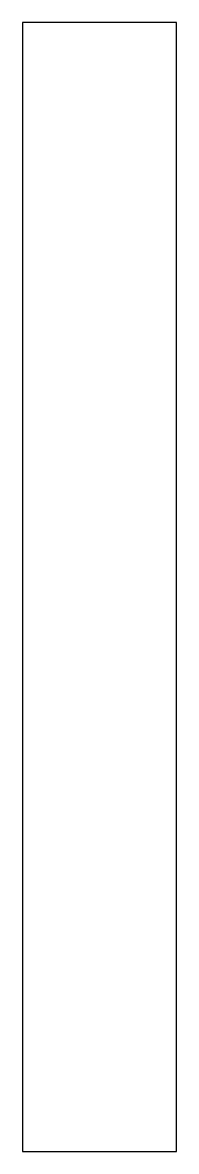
# Model space of a CAD drawing. Header units: millimetres. Extents: x -75 to 75, y 0 to 1100.
import ezdxf

# ---------------------------------------------------------------- set-up
doc = ezdxf.new("R2010")
doc.units = ezdxf.units.MM
doc.layers.add('BRG-OUTLINE', color=7, linetype='Continuous')

msp = doc.modelspace()

# ---------------------------------------------------------------- linework, layer by layer
at = {"layer": 'BRG-OUTLINE'}
msp.add_lwpolyline([(-75, 0), (75, 0), (75, 1100), (-75, 1100)], close=True, dxfattribs=at)

doc.saveas('drawing.dxf')
